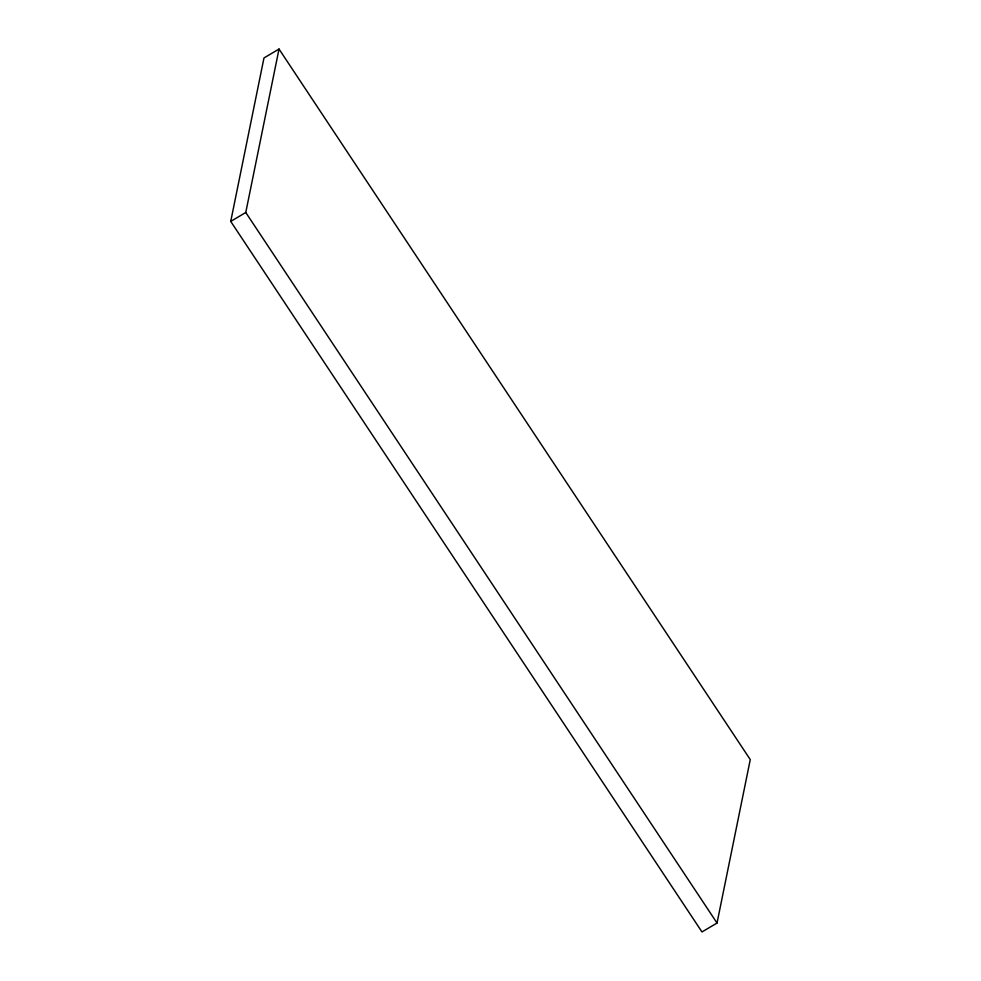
<?xml version="1.0" encoding="UTF-8"?>
<svg xmlns="http://www.w3.org/2000/svg" width="981" height="981" viewBox="0 0 981 981"><rect width="100%" height="100%" fill="white"/><g stroke="black" fill="none" stroke-linecap="round" stroke-linejoin="round"><path stroke-width="1.47" d="M230.731 221.399L263.975 57.965L279.021 49.05L750.269 759.601L717.025 923.035L701.979 931.95L230.731 221.399L245.765 212.485L279.021 49.05M245.765 212.485L717.025 923.035"/></g></svg>
